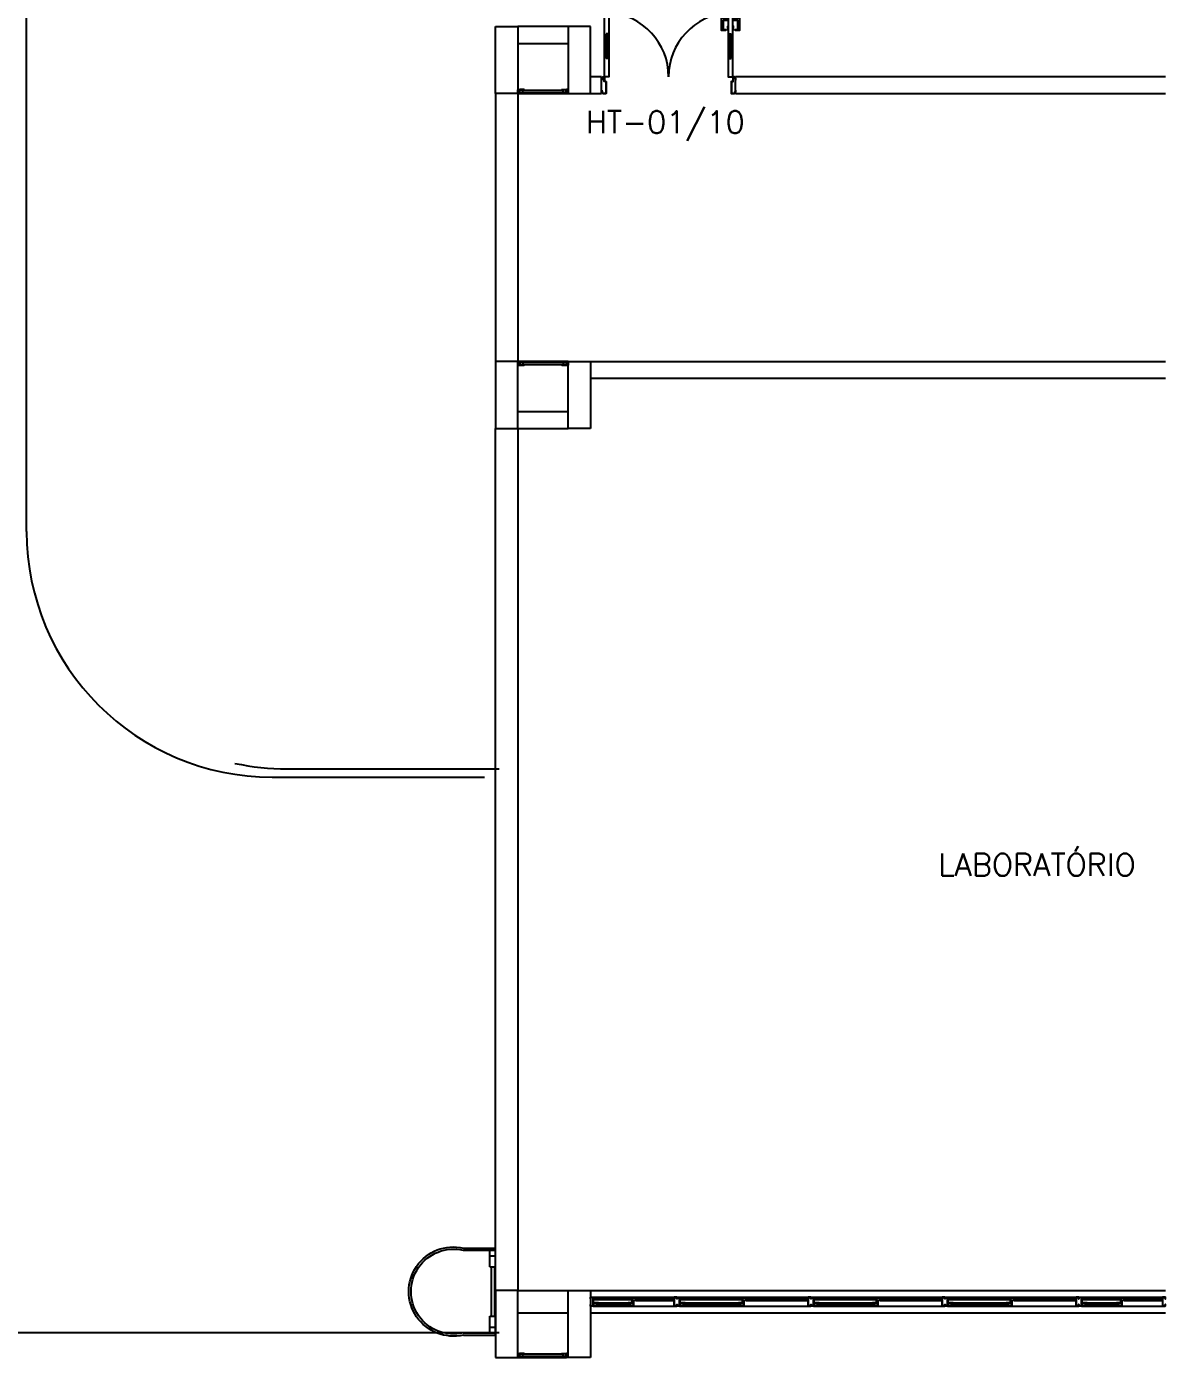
# Model space of a CAD drawing. Header units: millimetres. Extents: x 2686 to 2939, y 1294 to 1441.
# Drawn here: x 2879.67 to 2889.87, y 1388.32 to 1400.25 of the extents above; entities that cross this region are included whole.
import ezdxf

# ---------------------------------------------------------------- set-up
doc = ezdxf.new("R2010")
doc.units = ezdxf.units.MM
for name, color, linetype in [('AR-ALV', 2, 'Continuous'), ('AR-CALÇADA', 1, 'Continuous'), ('AR-ESQ', 1, 'Continuous'), ('AR-ESTC', 3, 'Continuous'), ('AR-PEITORIL', 1, 'Continuous'), ('DT-ESQ-BAGUETE-C', 1, 'Continuous'), ('DT-ESQ-BAGUETE-V', 1, 'Continuous'), ('DT-ESQ-CHAPA DOBRADA-V', 1, 'Continuous'), ('DT-ESQ-PERFIL CADEIRA-C', 2, 'Continuous'), ('DT-ESQ-PERFIL CADEIRA-V', 2, 'Continuous'), ('DT-ESQ-PERFIL U SIMPLES-C', 2, 'Continuous'), ('DT-ESQ-PERFIL U-C', 2, 'Continuous'), ('DT-ESQ-PERFIL U-V', 1, 'Continuous'), ('DT-ESQ-VENEZIANA-C', 1, 'Continuous'), ('DT-ESQ-VENEZIANA-V', 1, 'Continuous'), ('DT-ESQ-VIDRO-C', 2, 'Continuous'), ('DT-TXTMOD', 1, 'Continuous'), ('ENDEREÇO', 2, 'Continuous'), ('EQUIPAMENTO', 2, 'Continuous'), ('fred', 1, 'Continuous'), ('maçaneta', 1, 'Continuous'), ('mov', 1, 'Continuous'), ('PM-PERFIL U-C', 2, 'Continuous'), ('PM-VIDRO', 2, 'Continuous'), ('pm1', 2, 'Continuous'), ('pm2', 2, 'Continuous'), ('TEXTO', 2, 'Continuous')]:
    doc.layers.add(name, color=color, linetype=linetype)
doc.styles.add('S10', font='simplex.shx', dxfattribs={"height": 0.1})
doc.styles.add('UNB-100', font='simplex.shx', dxfattribs={"height": 0.2})
doc.styles.add('UNB1-100', font='simplex.shx', dxfattribs={"height": 0.2})

# ---------------------------------------------------------------- blocks, each defined once
blk = doc.blocks.new('EF40-P')
at = {"layer": 'DT-ESQ-BAGUETE-C', "ltscale": 0.1}
for points in [[(0.073, -0.125), (0.06, -0.125), (0.06, -0.124), (0.073, -0.124, 0.414214), (0.073, -0.123), (0.073, -0.112, 0.414214), (0.073, -0.112), (0.06, -0.112), (0.06, -0.11), (0.073, -0.11, -0.414214), (0.075, -0.112), (0.075, -0.124, -0.414214)], [(0.339, -0.125), (0.352, -0.125), (0.352, -0.124), (0.34, -0.124, -0.414214), (0.339, -0.123), (0.339, -0.112, -0.414214), (0.34, -0.112), (0.352, -0.112), (0.352, -0.11), (0.339, -0.11, 0.414214), (0.337, -0.112), (0.337, -0.124, 0.414214)], [(0.422, -0.08), (0.409, -0.08), (0.409, -0.079), (0.422, -0.079, 0.414214), (0.422, -0.078), (0.422, -0.067, 0.414214), (0.422, -0.067), (0.409, -0.067), (0.409, -0.065), (0.422, -0.065, -0.414214), (0.424, -0.067), (0.424, -0.079, -0.414214)], [(0.702, -0.08), (0.715, -0.08), (0.715, -0.079), (0.702, -0.079, -0.414214), (0.702, -0.078), (0.702, -0.067, -0.414214), (0.702, -0.067), (0.715, -0.067), (0.715, -0.065), (0.702, -0.065, 0.414214), (0.7, -0.067), (0.7, -0.079, 0.414214)], [(0.848, -0.125), (0.835, -0.125), (0.835, -0.124), (0.848, -0.124, 0.414214), (0.848, -0.123), (0.848, -0.112, 0.414214), (0.848, -0.112), (0.835, -0.112), (0.835, -0.11), (0.848, -0.11, -0.414214), (0.85, -0.112), (0.85, -0.124, -0.414214)], [(1.326, -0.125), (1.34, -0.125), (1.34, -0.124), (1.327, -0.124, -0.414214), (1.326, -0.123), (1.326, -0.112, -0.414214), (1.327, -0.112), (1.34, -0.112), (1.34, -0.11), (1.326, -0.11, 0.414214), (1.325, -0.112), (1.325, -0.124, 0.414214)], [(1.41, -0.08), (1.396, -0.08), (1.396, -0.079), (1.409, -0.079, 0.414214), (1.41, -0.078), (1.41, -0.067, 0.414214), (1.409, -0.067), (1.396, -0.067), (1.396, -0.065), (1.41, -0.065, -0.414214), (1.411, -0.067), (1.411, -0.079, -0.414214)], [(1.901, -0.08), (1.915, -0.08), (1.915, -0.079), (1.902, -0.079, -0.414214), (1.901, -0.078), (1.901, -0.067, -0.414214), (1.902, -0.067), (1.915, -0.067), (1.915, -0.065), (1.901, -0.065, 0.414214), (1.9, -0.067), (1.9, -0.079, 0.414214)], [(2.048, -0.125), (2.035, -0.125), (2.035, -0.124), (2.048, -0.124, 0.414214), (2.048, -0.123), (2.048, -0.112, 0.414214), (2.048, -0.112), (2.035, -0.112), (2.035, -0.11), (2.048, -0.11, -0.414214), (2.05, -0.112), (2.05, -0.124, -0.414214)], [(2.526, -0.125), (2.54, -0.125), (2.54, -0.124), (2.527, -0.124, -0.414214), (2.526, -0.123), (2.526, -0.112, -0.414214), (2.527, -0.112), (2.54, -0.112), (2.54, -0.11), (2.526, -0.11, 0.414214), (2.525, -0.112), (2.525, -0.124, 0.414214)], [(2.61, -0.08), (2.596, -0.08), (2.596, -0.079), (2.609, -0.079, 0.414214), (2.61, -0.078), (2.61, -0.067, 0.414214), (2.609, -0.067), (2.596, -0.067), (2.596, -0.065), (2.61, -0.065, -0.414214), (2.611, -0.067), (2.611, -0.079, -0.414214)], [(3.101, -0.08), (3.115, -0.08), (3.115, -0.079), (3.102, -0.079, -0.414214), (3.101, -0.078), (3.101, -0.067, -0.414214), (3.102, -0.067), (3.115, -0.067), (3.115, -0.065), (3.101, -0.065, 0.414214), (3.1, -0.067), (3.1, -0.079, 0.414214)], [(3.248, -0.125), (3.235, -0.125), (3.235, -0.124), (3.248, -0.124, 0.414214), (3.248, -0.123), (3.248, -0.112, 0.414214), (3.248, -0.112), (3.235, -0.112), (3.235, -0.11), (3.248, -0.11, -0.414214), (3.25, -0.112), (3.25, -0.124, -0.414214)], [(3.726, -0.125), (3.74, -0.125), (3.74, -0.124), (3.727, -0.124, -0.414214), (3.726, -0.123), (3.726, -0.112, -0.414214), (3.727, -0.112), (3.74, -0.112), (3.74, -0.11), (3.726, -0.11, 0.414214), (3.725, -0.112), (3.725, -0.124, 0.414214)], [(3.81, -0.08), (3.796, -0.08), (3.796, -0.079), (3.809, -0.079, 0.414214), (3.81, -0.078), (3.81, -0.067, 0.414214), (3.809, -0.067), (3.796, -0.067), (3.796, -0.065), (3.81, -0.065, -0.414214), (3.811, -0.067), (3.811, -0.079, -0.414214)], [(4.301, -0.08), (4.315, -0.08), (4.315, -0.079), (4.302, -0.079, -0.414214), (4.301, -0.078), (4.301, -0.067, -0.414214), (4.302, -0.067), (4.315, -0.067), (4.315, -0.065), (4.301, -0.065, 0.414214), (4.3, -0.067), (4.3, -0.079, 0.414214)], [(4.448, -0.125), (4.435, -0.125), (4.435, -0.124), (4.448, -0.124, 0.414214), (4.448, -0.123), (4.448, -0.112, 0.414214), (4.448, -0.112), (4.435, -0.112), (4.435, -0.11), (4.448, -0.11, -0.414214), (4.45, -0.112), (4.45, -0.124, -0.414214)], [(4.714, -0.125), (4.727, -0.125), (4.727, -0.124), (4.714, -0.124, -0.414214), (4.714, -0.123), (4.714, -0.112, -0.414214), (4.714, -0.112), (4.727, -0.112), (4.727, -0.11), (4.714, -0.11, 0.414214), (4.712, -0.112), (4.712, -0.124, 0.414214)], [(4.797, -0.08), (4.784, -0.08), (4.784, -0.079), (4.797, -0.079, 0.414214), (4.797, -0.078), (4.797, -0.067, 0.414214), (4.797, -0.067), (4.784, -0.067), (4.784, -0.065), (4.797, -0.065, -0.414214), (4.799, -0.067), (4.799, -0.079, -0.414214)], [(5.076, -0.08), (5.09, -0.08), (5.09, -0.079), (5.077, -0.079, -0.414214), (5.076, -0.078), (5.076, -0.067, -0.414214), (5.077, -0.067), (5.09, -0.067), (5.09, -0.065), (5.076, -0.065, 0.414214), (5.075, -0.067), (5.075, -0.079, 0.414214)]]:
    blk.add_lwpolyline(points, format="xyb", close=True, dxfattribs=at)
at = {"layer": 'DT-ESQ-BAGUETE-V', "ltscale": 0.1}
for p, q in [((0.073, -0.11), (0.339, -0.11)), ((0.422, -0.065), (0.702, -0.065)), ((0.848, -0.11), (1.326, -0.11)), ((1.41, -0.065), (1.901, -0.065)), ((2.048, -0.11), (2.526, -0.11)), ((2.61, -0.065), (3.101, -0.065)), ((3.248, -0.11), (3.726, -0.11)), ((3.81, -0.065), (4.301, -0.065)), ((4.448, -0.11), (4.714, -0.11)), ((4.797, -0.065), (5.076, -0.065))]:
    blk.add_line(p, q, dxfattribs=at)
at = {"layer": 'DT-ESQ-CHAPA DOBRADA-V', "ltscale": 0.1}
for p, q in [((0.025, -0.077), (0.374, -0.077)), ((0.025, -0.08), (0.374, -0.08)), ((0.8, -0.077), (1.361, -0.077)), ((0.8, -0.08), (1.361, -0.08)), ((2, -0.077), (2.561, -0.077)), ((2, -0.08), (2.561, -0.08)), ((3.2, -0.077), (3.761, -0.077)), ((3.2, -0.08), (3.761, -0.08)), ((4.4, -0.077), (4.749, -0.077)), ((4.4, -0.08), (4.749, -0.08))]:
    blk.add_line(p, q, dxfattribs=at)
at = {"layer": 'DT-ESQ-PERFIL CADEIRA-C', "ltscale": 0.1}
for p, q in [((0.376, -0.088), (0.422, -0.088)), ((0.75, -0.088), (0.702, -0.088)), ((1.363, -0.088), (1.41, -0.088)), ((1.95, -0.088), (1.901, -0.088)), ((2.563, -0.088), (2.61, -0.088)), ((3.15, -0.088), (3.101, -0.088)), ((3.763, -0.088), (3.81, -0.088)), ((4.35, -0.088), (4.301, -0.088)), ((4.751, -0.088), (4.797, -0.088)), ((5.125, -0.088), (5.076, -0.088)), ((0.025, -0.134), (0.073, -0.134)), ((0.385, -0.134), (0.339, -0.134)), ((0.8, -0.134), (0.848, -0.134)), ((1.373, -0.134), (1.326, -0.134)), ((2, -0.134), (2.048, -0.134)), ((2.573, -0.134), (2.526, -0.134)), ((3.2, -0.134), (3.248, -0.134)), ((3.773, -0.134), (3.726, -0.134)), ((4.4, -0.134), (4.448, -0.134)), ((4.76, -0.134), (4.714, -0.134))]:
    blk.add_line(p, q, dxfattribs=at)
for points in [[(0.073, -0.135), (0.025, -0.135), (0.025, -0.134), (0.06, -0.134, -0.198912), (0.059, -0.133, -0.198913), (0.059, -0.132), (0.059, -0.112, 0.414214), (0.058, -0.112), (0.025, -0.112), (0.025, -0.11), (0.059, -0.11, -0.414214), (0.06, -0.112), (0.06, -0.124), (0.06, -0.125), (0.06, -0.132), (0.073, -0.132, -1)], [(0.339, -0.132, 1), (0.339, -0.135), (0.385, -0.135, 0.414214), (0.387, -0.133), (0.387, -0.112, 0.414214), (0.385, -0.11), (0.354, -0.11, 0.414214), (0.352, -0.112), (0.352, -0.132)], [(0.352, -0.134, 0.198913), (0.354, -0.133, 0.198913), (0.354, -0.132), (0.354, -0.112, -0.414214), (0.354, -0.112), (0.385, -0.112, -0.414214), (0.386, -0.112), (0.386, -0.133, -0.414214), (0.385, -0.134)], [(0.422, -0.087, -1), (0.422, -0.09), (0.376, -0.09, -0.414214), (0.374, -0.088), (0.374, -0.067, -0.414214), (0.376, -0.065), (0.407, -0.065, -0.414214), (0.409, -0.067), (0.409, -0.087)], [(0.409, -0.088, -0.198913), (0.408, -0.088, -0.198913), (0.407, -0.087), (0.407, -0.067, 0.414214), (0.407, -0.067), (0.376, -0.067, 0.414214), (0.375, -0.067), (0.375, -0.088, 0.414214), (0.376, -0.088)], [(0.702, -0.09), (0.75, -0.09), (0.75, -0.088), (0.715, -0.088, 0.198912), (0.716, -0.088, 0.198913), (0.716, -0.087), (0.716, -0.067, -0.414214), (0.717, -0.067), (0.75, -0.067), (0.75, -0.065), (0.716, -0.065, 0.414214), (0.715, -0.067), (0.715, -0.079), (0.715, -0.08), (0.715, -0.087), (0.702, -0.087, 1)], [(0.848, -0.135), (0.8, -0.135), (0.8, -0.134), (0.835, -0.134, -0.198912), (0.834, -0.133, -0.198913), (0.833, -0.132), (0.833, -0.112, 0.414214), (0.833, -0.112), (0.8, -0.112), (0.8, -0.11), (0.833, -0.11, -0.414214), (0.835, -0.112), (0.835, -0.124), (0.835, -0.125), (0.835, -0.132), (0.848, -0.132, -1)], [(1.326, -0.132, 1), (1.326, -0.135), (1.373, -0.135, 0.414214), (1.375, -0.133), (1.375, -0.112, 0.414214), (1.373, -0.11), (1.341, -0.11, 0.414214), (1.34, -0.112), (1.34, -0.132)], [(1.34, -0.134, 0.198913), (1.341, -0.133, 0.198913), (1.341, -0.132), (1.341, -0.112, -0.414214), (1.342, -0.112), (1.373, -0.112, -0.414214), (1.373, -0.112), (1.373, -0.133, -0.414214), (1.373, -0.134)], [(1.41, -0.087, -1), (1.41, -0.09), (1.363, -0.09, -0.414214), (1.361, -0.088), (1.361, -0.067, -0.414214), (1.363, -0.065), (1.395, -0.065, -0.414214), (1.396, -0.067), (1.396, -0.087)], [(1.396, -0.088, -0.198913), (1.395, -0.088, -0.198913), (1.395, -0.087), (1.395, -0.067, 0.414214), (1.394, -0.067), (1.363, -0.067, 0.414214), (1.363, -0.067), (1.363, -0.088, 0.414214), (1.363, -0.088)], [(1.901, -0.09), (1.95, -0.09), (1.95, -0.088), (1.915, -0.088, 0.198912), (1.916, -0.088, 0.198913), (1.916, -0.087), (1.916, -0.067, -0.414214), (1.917, -0.067), (1.95, -0.067), (1.95, -0.065), (1.916, -0.065, 0.414214), (1.915, -0.067), (1.915, -0.079), (1.915, -0.08), (1.915, -0.087), (1.901, -0.087, 1)], [(2.048, -0.135), (2, -0.135), (2, -0.134), (2.035, -0.134, -0.198912), (2.034, -0.133, -0.198913), (2.033, -0.132), (2.033, -0.112, 0.414214), (2.033, -0.112), (2, -0.112), (2, -0.11), (2.033, -0.11, -0.414214), (2.035, -0.112), (2.035, -0.124), (2.035, -0.125), (2.035, -0.132), (2.048, -0.132, -1)], [(2.526, -0.132, 1), (2.526, -0.135), (2.573, -0.135, 0.414214), (2.575, -0.133), (2.575, -0.112, 0.414214), (2.573, -0.11), (2.541, -0.11, 0.414214), (2.54, -0.112), (2.54, -0.132)], [(2.54, -0.134, 0.198913), (2.541, -0.133, 0.198913), (2.541, -0.132), (2.541, -0.112, -0.414214), (2.542, -0.112), (2.573, -0.112, -0.414214), (2.573, -0.112), (2.573, -0.133, -0.414214), (2.573, -0.134)], [(2.61, -0.087, -1), (2.61, -0.09), (2.563, -0.09, -0.414214), (2.561, -0.088), (2.561, -0.067, -0.414214), (2.563, -0.065), (2.595, -0.065, -0.414214), (2.596, -0.067), (2.596, -0.087)], [(2.596, -0.088, -0.198913), (2.595, -0.088, -0.198913), (2.595, -0.087), (2.595, -0.067, 0.414214), (2.594, -0.067), (2.563, -0.067, 0.414214), (2.563, -0.067), (2.563, -0.088, 0.414214), (2.563, -0.088)], [(3.101, -0.09), (3.15, -0.09), (3.15, -0.088), (3.115, -0.088, 0.198912), (3.116, -0.088, 0.198913), (3.116, -0.087), (3.116, -0.067, -0.414214), (3.117, -0.067), (3.15, -0.067), (3.15, -0.065), (3.116, -0.065, 0.414214), (3.115, -0.067), (3.115, -0.079), (3.115, -0.08), (3.115, -0.087), (3.101, -0.087, 1)], [(3.248, -0.135), (3.2, -0.135), (3.2, -0.134), (3.235, -0.134, -0.198912), (3.234, -0.133, -0.198913), (3.233, -0.132), (3.233, -0.112, 0.414214), (3.233, -0.112), (3.2, -0.112), (3.2, -0.11), (3.233, -0.11, -0.414214), (3.235, -0.112), (3.235, -0.124), (3.235, -0.125), (3.235, -0.132), (3.248, -0.132, -1)], [(3.726, -0.132, 1), (3.726, -0.135), (3.773, -0.135, 0.414214), (3.775, -0.133), (3.775, -0.112, 0.414214), (3.773, -0.11), (3.741, -0.11, 0.414214), (3.74, -0.112), (3.74, -0.132)], [(3.74, -0.134, 0.198913), (3.741, -0.133, 0.198913), (3.741, -0.132), (3.741, -0.112, -0.414214), (3.742, -0.112), (3.773, -0.112, -0.414214), (3.773, -0.112), (3.773, -0.133, -0.414214), (3.773, -0.134)], [(3.81, -0.087, -1), (3.81, -0.09), (3.763, -0.09, -0.414214), (3.761, -0.088), (3.761, -0.067, -0.414214), (3.763, -0.065), (3.795, -0.065, -0.414214), (3.796, -0.067), (3.796, -0.087)], [(3.796, -0.088, -0.198913), (3.795, -0.088, -0.198913), (3.795, -0.087), (3.795, -0.067, 0.414214), (3.794, -0.067), (3.763, -0.067, 0.414214), (3.763, -0.067), (3.763, -0.088, 0.414214), (3.763, -0.088)], [(4.301, -0.09), (4.35, -0.09), (4.35, -0.088), (4.315, -0.088, 0.198912), (4.316, -0.088, 0.198913), (4.316, -0.087), (4.316, -0.067, -0.414214), (4.317, -0.067), (4.35, -0.067), (4.35, -0.065), (4.316, -0.065, 0.414214), (4.315, -0.067), (4.315, -0.079), (4.315, -0.08), (4.315, -0.087), (4.301, -0.087, 1)], [(4.448, -0.135), (4.4, -0.135), (4.4, -0.134), (4.435, -0.134, -0.198912), (4.434, -0.133, -0.198913), (4.433, -0.132), (4.433, -0.112, 0.414214), (4.433, -0.112), (4.4, -0.112), (4.4, -0.11), (4.433, -0.11, -0.414214), (4.435, -0.112), (4.435, -0.124), (4.435, -0.125), (4.435, -0.132), (4.448, -0.132, -1)], [(4.714, -0.132, 1), (4.714, -0.135), (4.76, -0.135, 0.414214), (4.762, -0.133), (4.762, -0.112, 0.414214), (4.76, -0.11), (4.729, -0.11, 0.414214), (4.727, -0.112), (4.727, -0.132)], [(4.727, -0.134, 0.198913), (4.729, -0.133, 0.198913), (4.729, -0.132), (4.729, -0.112, -0.414214), (4.729, -0.112), (4.76, -0.112, -0.414214), (4.761, -0.112), (4.761, -0.133, -0.414214), (4.76, -0.134)], [(4.797, -0.087, -1), (4.797, -0.09), (4.751, -0.09, -0.414214), (4.749, -0.088), (4.749, -0.067, -0.414214), (4.751, -0.065), (4.782, -0.065, -0.414214), (4.784, -0.067), (4.784, -0.087)], [(4.784, -0.088, -0.198913), (4.783, -0.088, -0.198913), (4.782, -0.087), (4.782, -0.067, 0.414214), (4.782, -0.067), (4.751, -0.067, 0.414214), (4.75, -0.067), (4.75, -0.088, 0.414214), (4.751, -0.088)], [(5.076, -0.09), (5.125, -0.09), (5.125, -0.088), (5.09, -0.088, 0.198912), (5.091, -0.088, 0.198913), (5.091, -0.087), (5.091, -0.067, -0.414214), (5.092, -0.067), (5.125, -0.067), (5.125, -0.065), (5.091, -0.065, 0.414214), (5.09, -0.067), (5.09, -0.079), (5.09, -0.08), (5.09, -0.087), (5.076, -0.087, 1)]]:
    blk.add_lwpolyline(points, format="xyb", close=True, dxfattribs=at)
at = {"layer": 'DT-ESQ-PERFIL CADEIRA-V', "ltscale": 0.1}
for p, q in [((0.407, -0.09), (0.702, -0.09)), ((1.395, -0.09), (1.901, -0.09)), ((2.595, -0.09), (3.101, -0.09)), ((3.795, -0.09), (4.301, -0.09)), ((4.782, -0.09), (5.076, -0.09)), ((0.073, -0.135), (0.339, -0.135)), ((0.848, -0.135), (1.326, -0.135)), ((2.048, -0.135), (2.526, -0.135)), ((3.248, -0.135), (3.726, -0.135)), ((4.448, -0.135), (4.714, -0.135))]:
    blk.add_line(p, q, dxfattribs=at)
at = {"layer": 'DT-ESQ-PERFIL U SIMPLES-C', "ltscale": 0.1}
for points in [[(0.376, -0.102), (0.384, -0.102), (0.384, -0.1), (0.376, -0.1, -0.414214), (0.375, -0.1), (0.375, -0.092, -0.414214), (0.376, -0.091), (0.384, -0.091), (0.384, -0.09), (0.376, -0.09, 0.414214), (0.374, -0.092), (0.374, -0.1, 0.414214)], [(0.385, -0.098), (0.377, -0.098), (0.377, -0.1), (0.385, -0.1, -0.414214), (0.386, -0.1), (0.386, -0.108, -0.414214), (0.385, -0.109), (0.377, -0.109), (0.377, -0.11), (0.385, -0.11, 0.414214), (0.387, -0.108), (0.387, -0.1, 0.414214)], [(1.363, -0.102), (1.371, -0.102), (1.371, -0.1), (1.363, -0.1, -0.414214), (1.363, -0.1), (1.363, -0.092, -0.414214), (1.363, -0.091), (1.371, -0.091), (1.371, -0.09), (1.363, -0.09, 0.414214), (1.361, -0.092), (1.361, -0.1, 0.414214)], [(1.373, -0.098), (1.365, -0.098), (1.365, -0.1), (1.373, -0.1, -0.414214), (1.373, -0.1), (1.373, -0.108, -0.414214), (1.373, -0.109), (1.365, -0.109), (1.365, -0.11), (1.373, -0.11, 0.414214), (1.375, -0.108), (1.375, -0.1, 0.414214)], [(2.563, -0.102), (2.571, -0.102), (2.571, -0.1), (2.563, -0.1, -0.414214), (2.563, -0.1), (2.563, -0.092, -0.414214), (2.563, -0.091), (2.571, -0.091), (2.571, -0.09), (2.563, -0.09, 0.414214), (2.561, -0.092), (2.561, -0.1, 0.414214)], [(2.573, -0.098), (2.565, -0.098), (2.565, -0.1), (2.573, -0.1, -0.414214), (2.573, -0.1), (2.573, -0.108, -0.414214), (2.573, -0.109), (2.565, -0.109), (2.565, -0.11), (2.573, -0.11, 0.414214), (2.575, -0.108), (2.575, -0.1, 0.414214)], [(3.763, -0.102), (3.771, -0.102), (3.771, -0.1), (3.763, -0.1, -0.414214), (3.763, -0.1), (3.763, -0.092, -0.414214), (3.763, -0.091), (3.771, -0.091), (3.771, -0.09), (3.763, -0.09, 0.414214), (3.761, -0.092), (3.761, -0.1, 0.414214)], [(3.773, -0.098), (3.765, -0.098), (3.765, -0.1), (3.773, -0.1, -0.414214), (3.773, -0.1), (3.773, -0.108, -0.414214), (3.773, -0.109), (3.765, -0.109), (3.765, -0.11), (3.773, -0.11, 0.414214), (3.775, -0.108), (3.775, -0.1, 0.414214)], [(4.751, -0.102), (4.759, -0.102), (4.759, -0.1), (4.751, -0.1, -0.414214), (4.75, -0.1), (4.75, -0.092, -0.414214), (4.751, -0.091), (4.759, -0.091), (4.759, -0.09), (4.751, -0.09, 0.414214), (4.749, -0.092), (4.749, -0.1, 0.414214)], [(4.76, -0.098), (4.752, -0.098), (4.752, -0.1), (4.76, -0.1, -0.414214), (4.761, -0.1), (4.761, -0.108, -0.414214), (4.76, -0.109), (4.752, -0.109), (4.752, -0.11), (4.76, -0.11, 0.414214), (4.762, -0.108), (4.762, -0.1, 0.414214)]]:
    blk.add_lwpolyline(points, format="xyb", close=True, dxfattribs=at)
at = {"layer": 'DT-ESQ-PERFIL U-C', "ltscale": 0.1}
for points in [[(0, -0.062, -0.414214), (0.001, -0.06), (0.023, -0.06, -0.414214), (0.025, -0.062), (0.025, -0.139, -0.414214), (0.023, -0.14), (0.001, -0.14, -0.414214), (0, -0.139), (0, -0.125), (0.001, -0.125), (0.001, -0.138, 0.414214), (0.002, -0.139), (0.023, -0.139, 0.414214), (0.023, -0.138), (0.023, -0.062, 0.414214), (0.023, -0.062), (0.002, -0.062, 0.414214), (0.001, -0.062), (0.001, -0.075), (0, -0.075)], [(0.775, -0.062, 0.414214), (0.773, -0.06), (0.751, -0.06, 0.414214), (0.75, -0.062), (0.75, -0.139, 0.414214), (0.751, -0.14), (0.773, -0.14, 0.414214), (0.775, -0.139), (0.775, -0.125), (0.773, -0.125), (0.773, -0.138, -0.414214), (0.773, -0.139), (0.752, -0.139, -0.414214), (0.751, -0.138), (0.751, -0.062, -0.414214), (0.752, -0.062), (0.773, -0.062, -0.414214), (0.773, -0.062), (0.773, -0.075), (0.775, -0.075)], [(0.775, -0.062, -0.414214), (0.776, -0.06), (0.798, -0.06, -0.414214), (0.8, -0.062), (0.8, -0.139, -0.414214), (0.798, -0.14), (0.776, -0.14, -0.414214), (0.775, -0.139), (0.775, -0.125), (0.776, -0.125), (0.776, -0.138, 0.414214), (0.777, -0.139), (0.798, -0.139, 0.414214), (0.798, -0.138), (0.798, -0.062, 0.414214), (0.798, -0.062), (0.777, -0.062, 0.414214), (0.776, -0.062), (0.776, -0.075), (0.775, -0.075)], [(1.975, -0.062, 0.414214), (1.973, -0.06), (1.951, -0.06, 0.414214), (1.95, -0.062), (1.95, -0.139, 0.414214), (1.951, -0.14), (1.973, -0.14, 0.414214), (1.975, -0.139), (1.975, -0.125), (1.973, -0.125), (1.973, -0.138, -0.414214), (1.973, -0.139), (1.952, -0.139, -0.414214), (1.951, -0.138), (1.951, -0.062, -0.414214), (1.952, -0.062), (1.973, -0.062, -0.414214), (1.973, -0.062), (1.973, -0.075), (1.975, -0.075)], [(1.975, -0.062, -0.414214), (1.976, -0.06), (1.998, -0.06, -0.414214), (2, -0.062), (2, -0.139, -0.414214), (1.998, -0.14), (1.976, -0.14, -0.414214), (1.975, -0.139), (1.975, -0.125), (1.976, -0.125), (1.976, -0.138, 0.414214), (1.977, -0.139), (1.998, -0.139, 0.414214), (1.998, -0.138), (1.998, -0.062, 0.414214), (1.998, -0.062), (1.977, -0.062, 0.414214), (1.976, -0.062), (1.976, -0.075), (1.975, -0.075)], [(3.175, -0.062, 0.414214), (3.173, -0.06), (3.151, -0.06, 0.414214), (3.15, -0.062), (3.15, -0.139, 0.414214), (3.151, -0.14), (3.173, -0.14, 0.414214), (3.175, -0.139), (3.175, -0.125), (3.173, -0.125), (3.173, -0.138, -0.414214), (3.173, -0.139), (3.152, -0.139, -0.414214), (3.151, -0.138), (3.151, -0.062, -0.414214), (3.152, -0.062), (3.173, -0.062, -0.414214), (3.173, -0.062), (3.173, -0.075), (3.175, -0.075)], [(3.175, -0.062, -0.414214), (3.176, -0.06), (3.198, -0.06, -0.414214), (3.2, -0.062), (3.2, -0.139, -0.414214), (3.198, -0.14), (3.176, -0.14, -0.414214), (3.175, -0.139), (3.175, -0.125), (3.176, -0.125), (3.176, -0.138, 0.414214), (3.177, -0.139), (3.198, -0.139, 0.414214), (3.198, -0.138), (3.198, -0.062, 0.414214), (3.198, -0.062), (3.177, -0.062, 0.414214), (3.176, -0.062), (3.176, -0.075), (3.175, -0.075)], [(4.375, -0.062, 0.414214), (4.373, -0.06), (4.351, -0.06, 0.414214), (4.35, -0.062), (4.35, -0.139, 0.414214), (4.351, -0.14), (4.373, -0.14, 0.414214), (4.375, -0.139), (4.375, -0.125), (4.373, -0.125), (4.373, -0.138, -0.414214), (4.373, -0.139), (4.352, -0.139, -0.414214), (4.351, -0.138), (4.351, -0.062, -0.414214), (4.352, -0.062), (4.373, -0.062, -0.414214), (4.373, -0.062), (4.373, -0.075), (4.375, -0.075)], [(4.375, -0.062, -0.414214), (4.376, -0.06), (4.398, -0.06, -0.414214), (4.4, -0.062), (4.4, -0.139, -0.414214), (4.398, -0.14), (4.376, -0.14, -0.414214), (4.375, -0.139), (4.375, -0.125), (4.376, -0.125), (4.376, -0.138, 0.414214), (4.377, -0.139), (4.398, -0.139, 0.414214), (4.398, -0.138), (4.398, -0.062, 0.414214), (4.398, -0.062), (4.377, -0.062, 0.414214), (4.376, -0.062), (4.376, -0.075), (4.375, -0.075)], [(5.15, -0.062, 0.414214), (5.148, -0.06), (5.126, -0.06, 0.414214), (5.125, -0.062), (5.125, -0.139, 0.414214), (5.126, -0.14), (5.148, -0.14, 0.414214), (5.15, -0.139), (5.15, -0.125), (5.148, -0.125), (5.148, -0.138, -0.414214), (5.148, -0.139), (5.127, -0.139, -0.414214), (5.126, -0.138), (5.126, -0.062, -0.414214), (5.127, -0.062), (5.148, -0.062, -0.414214), (5.148, -0.062), (5.148, -0.075), (5.15, -0.075)]]:
    blk.add_lwpolyline(points, format="xyb", close=True, dxfattribs=at)
at = {"layer": 'DT-ESQ-PERFIL U-V', "ltscale": 0.1}
for p, q in [((0.023, -0.06), (0.751, -0.06)), ((0.798, -0.06), (1.951, -0.06)), ((1.998, -0.06), (3.151, -0.06)), ((3.198, -0.06), (4.351, -0.06)), ((4.398, -0.06), (5.126, -0.06)), ((0.023, -0.14), (0.751, -0.14)), ((0.798, -0.14), (1.951, -0.14)), ((1.998, -0.14), (3.151, -0.14)), ((3.198, -0.14), (4.351, -0.14)), ((4.398, -0.14), (5.126, -0.14))]:
    blk.add_line(p, q, dxfattribs=at)
at = {"layer": 'DT-ESQ-VIDRO-C', "ltscale": 0.1}
for points in [[(0.713, -0.085), (0.713, -0.082), (0.412, -0.082), (0.412, -0.085)], [(1.912, -0.085), (1.912, -0.082), (1.399, -0.082), (1.399, -0.085)], [(3.112, -0.085), (3.112, -0.082), (2.599, -0.082), (2.599, -0.085)], [(4.312, -0.085), (4.312, -0.082), (3.799, -0.082), (3.799, -0.085)], [(5.087, -0.085), (5.087, -0.082), (4.786, -0.082), (4.786, -0.085)], [(0.063, -0.13), (0.063, -0.127), (0.349, -0.127), (0.349, -0.13)], [(0.838, -0.13), (0.838, -0.127), (1.337, -0.127), (1.337, -0.13)], [(2.038, -0.13), (2.038, -0.127), (2.537, -0.127), (2.537, -0.13)], [(3.238, -0.13), (3.238, -0.127), (3.737, -0.127), (3.737, -0.13)], [(4.438, -0.13), (4.438, -0.127), (4.724, -0.127), (4.724, -0.13)]]:
    blk.add_lwpolyline(points, close=True, dxfattribs=at)
at = {"layer": 'DT-TXTMOD', "ltscale": 0.1, "style": 'S10', "flags": 3}
for tag, p in [('M01', (0.025, -0.28)), ('M02', (0.325, -0.28)), ('M03', (0.627, -0.28)), ('M04', (0.929, -0.28)), ('M05', (1.231, -0.28)), ('M06', (1.532, -0.28)), ('M07', (1.834, -0.28)), ('M08', (2.136, -0.28)), ('M09', (2.438, -0.28)), ('M10', (2.739, -0.28)), ('M11', (3.041, -0.28)), ('M12', (3.343, -0.28)), ('M13', (3.645, -0.28)), ('M14', (3.946, -0.28)), ('M15', (4.248, -0.28)), ('M16', (4.55, -0.28)), ('M17', (4.852, -0.28))]:
    blk.add_attdef(tag, p, '', height=0.1, dxfattribs=at)
blk = doc.blocks.new('EF01-P')
at = {"layer": 'DT-ESQ-BAGUETE-C', "ltscale": 0.1}
for points in [[(0.002, 0.035), (0.015, 0.035), (0.015, 0.033), (0.002, 0.033), (0.002, 0.005), (0.015, 0.005), (0.015, 0.004), (0.002, 0.004, -0.414214), (0, 0.005), (0, 0.033, -0.414214)], [(0.448, 0.035), (0.435, 0.035), (0.435, 0.033), (0.448, 0.033), (0.448, 0.005), (0.435, 0.005), (0.435, 0.004), (0.448, 0.004, 0.414214), (0.45, 0.005), (0.45, 0.033, 0.414214)]]:
    blk.add_lwpolyline(points, format="xyb", close=True, dxfattribs=at)
at = {"layer": 'DT-ESQ-PERFIL CADEIRA-C', "ltscale": 0.1}
for points in [[(0.01, 0.002), (0.01, 0.003), (0.002, 0.003, 1), (0.002, 0), (0.015, 0, 0.414214), (0.016, 0.002), (0.016, 0.033), (0.043, 0.033)], [(0.043, 0.006), (0.018, 0.006), (0.018, 0.016), (0.016, 0.016), (0.016, 0.006, 0.414214), (0.018, 0.005), (0.043, 0.005), (0.056, 0.005, 1), (0.056, 0.008), (0.043, 0.008), (0.043, 0.02), (0.043, 0.032), (0.056, 0.032, 1), (0.056, 0.035), (0.043, 0.035), (0.016, 0.035, 0.414214), (0.015, 0.033), (0.015, 0.002), (0.002, 0.002)], [(0.041, 0.02), (0.041, 0.032, -0.414214), (0.043, 0.033), (0.056, 0.033)], [(0.041, 0.02), (0.041, 0.008, 0.414214), (0.043, 0.006), (0.056, 0.006)], [(0.407, 0.006), (0.432, 0.006), (0.432, 0.016), (0.433, 0.016), (0.433, 0.006, -0.414214), (0.432, 0.005), (0.407, 0.005), (0.394, 0.005, -1), (0.394, 0.008), (0.407, 0.008), (0.407, 0.02), (0.407, 0.032), (0.394, 0.032, -1), (0.394, 0.035), (0.407, 0.035), (0.433, 0.035, -0.414214), (0.435, 0.033), (0.435, 0.002), (0.448, 0.002)], [(0.408, 0.02), (0.408, 0.032, 0.414214), (0.407, 0.033), (0.394, 0.033)], [(0.408, 0.02), (0.408, 0.008, -0.414214), (0.407, 0.006), (0.394, 0.006)], [(0.44, 0.002), (0.44, 0.003), (0.448, 0.003, -1), (0.448, 0), (0.435, 0, -0.414214), (0.433, 0.002), (0.433, 0.033), (0.407, 0.033)]]:
    blk.add_lwpolyline(points, format="xyb", dxfattribs=at)
at = {"layer": 'DT-ESQ-PERFIL CADEIRA-V', "ltscale": 0.1}
blk.add_line((0.015, 0), (0.435, 0), dxfattribs=at)
at = {"layer": 'DT-ESQ-VENEZIANA-C', "ltscale": 0.1}
for p, q in [((0.043, 0.011), (0.407, 0.011)), ((0.043, 0.009), (0.407, 0.009))]:
    blk.add_line(p, q, dxfattribs=at)
at = {"layer": 'DT-ESQ-VENEZIANA-V', "ltscale": 0.1}
blk.add_line((0.043, 0.031), (0.407, 0.031), dxfattribs=at)
blk = doc.blocks.new('EF01C-P')
at = {"layer": 'DT-ESQ-BAGUETE-C', "ltscale": 0.1}
for points in [[(0.002, 0.035), (0.015, 0.035), (0.015, 0.033), (0.002, 0.033), (0.002, 0.005), (0.015, 0.005), (0.015, 0.004), (0.002, 0.004, -0.414214), (0, 0.005), (0, 0.033, -0.414214)], [(0.448, 0.035), (0.435, 0.035), (0.435, 0.033), (0.448, 0.033), (0.448, 0.005), (0.435, 0.005), (0.435, 0.004), (0.448, 0.004, 0.414214), (0.45, 0.005), (0.45, 0.033, 0.414214)]]:
    blk.add_lwpolyline(points, format="xyb", close=True, dxfattribs=at)
at = {"layer": 'DT-ESQ-PERFIL CADEIRA-C', "ltscale": 0.1}
for points in [[(0.01, 0.002), (0.01, 0.003), (0.002, 0.003, 1), (0.002, 0), (0.015, 0, 0.414214), (0.016, 0.002), (0.016, 0.033), (0.043, 0.033)], [(0.043, 0.006), (0.018, 0.006), (0.018, 0.016), (0.016, 0.016), (0.016, 0.006, 0.414214), (0.018, 0.005), (0.043, 0.005), (0.056, 0.005, 1), (0.056, 0.008), (0.043, 0.008), (0.043, 0.02), (0.043, 0.032), (0.056, 0.032, 1), (0.056, 0.035), (0.043, 0.035), (0.016, 0.035, 0.414214), (0.015, 0.033), (0.015, 0.002), (0.002, 0.002)], [(0.041, 0.02), (0.041, 0.032, -0.414214), (0.043, 0.033), (0.056, 0.033)], [(0.041, 0.02), (0.041, 0.008, 0.414214), (0.043, 0.006), (0.056, 0.006)], [(0.407, 0.006), (0.432, 0.006), (0.432, 0.016), (0.433, 0.016), (0.433, 0.006, -0.414214), (0.432, 0.005), (0.407, 0.005), (0.394, 0.005, -1), (0.394, 0.008), (0.407, 0.008), (0.407, 0.02), (0.407, 0.032), (0.394, 0.032, -1), (0.394, 0.035), (0.407, 0.035), (0.433, 0.035, -0.414214), (0.435, 0.033), (0.435, 0.002), (0.448, 0.002)], [(0.408, 0.02), (0.408, 0.032, 0.414214), (0.407, 0.033), (0.394, 0.033)], [(0.408, 0.02), (0.408, 0.008, -0.414214), (0.407, 0.006), (0.394, 0.006)], [(0.44, 0.002), (0.44, 0.003), (0.448, 0.003, -1), (0.448, 0), (0.435, 0, -0.414214), (0.433, 0.002), (0.433, 0.033), (0.407, 0.033)]]:
    blk.add_lwpolyline(points, format="xyb", dxfattribs=at)
at = {"layer": 'DT-ESQ-PERFIL CADEIRA-V', "ltscale": 0.1}
blk.add_line((0.015, 0), (0.435, 0), dxfattribs=at)
at = {"layer": 'DT-ESQ-VENEZIANA-C', "ltscale": 0.1}
for p, q in [((0.043, 0.011), (0.407, 0.011)), ((0.043, 0.009), (0.407, 0.009))]:
    blk.add_line(p, q, dxfattribs=at)
at = {"layer": 'DT-ESQ-VENEZIANA-V', "ltscale": 0.1}
blk.add_line((0.043, 0.031), (0.407, 0.031), dxfattribs=at)
at = {"layer": 'DT-TXTMOD', "ltscale": 0.1, "style": 'S10', "flags": 3}
blk.add_attdef('EF01C', (0.021, -0.14), '', height=0.1, dxfattribs=at)
blk = doc.blocks.new('marco-d')
at = {"layer": 'PM-PERFIL U-C'}
for p, q in [((-0.013, 0), (-0.001, 0)), ((-0.025, -0.03), (-0.025, -0.011)), ((-0.023, -0.03), (-0.025, -0.03)), ((-0.023, -0.01), (-0.015, -0.01)), ((-0.014, -0.012), (-0.023, -0.012)), ((-0.023, -0.012), (-0.023, -0.03)), ((-0.015, -0.01), (-0.015, -0.001)), ((-0.002, -0.002), (-0.013, -0.002)), ((-0.013, -0.002), (-0.013, -0.01)), ((-0.002, -0.041), (-0.002, -0.002)), ((0.013, -0.043), (-0.001, -0.043)), ((0, -0.001), (0, -0.041)), ((0.013, -0.041), (0, -0.041)), ((0.013, -0.043), (0.013, -0.148)), ((0.015, -0.042), (0.015, -0.148)), ((-0.025, -0.138), (-0.025, -0.12)), ((-0.025, -0.12), (-0.023, -0.12)), ((-0.023, -0.12), (-0.023, -0.138)), ((-0.023, -0.138), (-0.014, -0.138)), ((-0.015, -0.14), (-0.023, -0.14)), ((-0.015, -0.148), (-0.015, -0.14)), ((-0.013, -0.139), (-0.013, -0.148)), ((-0.013, -0.148), (0.013, -0.148)), ((0.013, -0.15), (-0.013, -0.15))]:
    blk.add_line(p, q, dxfattribs=at)
for centre, start, end in [((-0.013, -0.001), 90, 180), ((-0.001, -0.001), 360, 90), ((-0.023, -0.011), 90, 180), ((-0.014, -0.01), 270, 0), ((-0.001, -0.041), 180, 270), ((0.013, -0.042), 0, 90), ((-0.023, -0.138), 180, 270), ((-0.013, -0.148), 180, 270), ((-0.014, -0.139), 0, 90), ((0.013, -0.148), 269.9386, 0)]:
    blk.add_arc(centre, 0.0015, start, end, dxfattribs=at)
blk = doc.blocks.new('marco-e')
at = {"layer": 'PM-PERFIL U-C'}
for p, q in [((-0.015, -0.043), (-0.015, -0.149)), ((-0.013, -0.041), (0, -0.041)), ((-0.013, -0.043), (0.001, -0.043)), ((-0.013, -0.043), (-0.013, -0.148)), ((0, -0.002), (0, -0.041)), ((0.014, 0), (0.002, 0)), ((0.002, -0.042), (0.002, -0.002)), ((0.002, -0.002), (0.013, -0.002)), ((0.013, -0.002), (0.013, -0.011)), ((0.015, -0.01), (0.015, -0.002)), ((0.024, -0.01), (0.015, -0.01)), ((0.015, -0.012), (0.023, -0.012)), ((0.023, -0.012), (0.023, -0.03)), ((0.023, -0.03), (0.025, -0.03)), ((0.025, -0.03), (0.025, -0.012)), ((0.013, -0.148), (-0.013, -0.148)), ((-0.013, -0.15), (0.014, -0.15)), ((0.013, -0.14), (0.013, -0.148)), ((0.023, -0.138), (0.015, -0.138)), ((0.015, -0.14), (0.024, -0.14)), ((0.015, -0.149), (0.015, -0.14)), ((0.025, -0.12), (0.023, -0.12)), ((0.023, -0.12), (0.023, -0.138)), ((0.025, -0.139), (0.025, -0.12))]:
    blk.add_line(p, q, dxfattribs=at)
for centre, start, end in [((-0.013, -0.043), 90, 180), ((0.002, -0.002), 90, 180), ((0.001, -0.042), 270, 0), ((0.015, -0.011), 180, 270), ((0.014, -0.002), 0, 90), ((0.024, -0.012), 0, 90), ((-0.013, -0.149), 180, 270.0614), ((0.015, -0.14), 90, 180), ((0.014, -0.149), 270, 0), ((0.024, -0.139), 270, 0)]:
    blk.add_arc(centre, 0.0015, start, end, dxfattribs=at)
blk = doc.blocks.new('PM6V')
at = {"layer": 'maçaneta'}
for points in [[(1.075, 0.675), (1.13, 0.675), (1.13, 0.655), (1.091, 0.655, 0.414214), (1.09, 0.654), (1.09, 0.575), (1.11, 0.575), (1.11, 0.565), (1.075, 0.565)], [(1.18, 0.675), (1.235, 0.675), (1.235, 0.565), (1.2, 0.565), (1.2, 0.575), (1.22, 0.575), (1.22, 0.654, 0.414214), (1.218, 0.655), (1.18, 0.655)]]:
    blk.add_lwpolyline(points, format="xyb", close=True, dxfattribs=at)
for points in [[(1.13, 0.565), (1.13, 0.605), (1.135, 0.605), (1.135, 0.565)], [(1.18, 0.565), (1.18, 0.605), (1.175, 0.605), (1.175, 0.565)]]:
    blk.add_lwpolyline(points, close=True, dxfattribs=at)
at = {"layer": 'mov'}
for centre, start, end in [((0.025, 0.151), 359.8606, 86.0112), ((1.175, 0.151), 93.9888, 180.1394)]:
    blk.add_arc(centre, 0.575, start, end, dxfattribs=at)
at = {"layer": 'PM-VIDRO'}
for p, q in [((0.04, 0.325), (0.04, 0.525)), ((0.05, 0.525), (0.05, 0.325)), ((1.15, 0.525), (1.15, 0.325)), ((1.16, 0.325), (1.16, 0.525))]:
    blk.add_line(p, q, dxfattribs=at)
at = {"layer": 'pm1'}
for p, q in [((0.04, 0.525), (0.025, 0.525)), ((0.065, 0.535), (0.04, 0.535)), ((0.04, 0.525), (0.04, 0.535)), ((0.05, 0.535), (0.05, 0.525)), ((0.065, 0.525), (0.05, 0.525)), ((0.065, 0.535), (0.065, 0.525)), ((1.135, 0.535), (1.135, 0.525)), ((1.135, 0.535), (1.16, 0.535)), ((1.135, 0.525), (1.15, 0.525)), ((1.15, 0.535), (1.15, 0.525)), ((1.16, 0.525), (1.16, 0.535)), ((1.16, 0.525), (1.175, 0.525)), ((0.04, 0.325), (0.025, 0.325)), ((0.04, 0.315), (0.04, 0.325)), ((0.065, 0.315), (0.04, 0.315)), ((0.065, 0.325), (0.05, 0.325)), ((0.05, 0.325), (0.05, 0.315)), ((0.065, 0.325), (0.065, 0.315)), ((1.135, 0.325), (1.135, 0.315)), ((1.135, 0.325), (1.15, 0.325)), ((1.135, 0.315), (1.16, 0.315)), ((1.15, 0.325), (1.15, 0.315)), ((1.16, 0.315), (1.16, 0.325)), ((1.16, 0.325), (1.175, 0.325))]:
    blk.add_line(p, q, dxfattribs=at)
for points in [[(0.025, 0.525), (0.025, 0.725), (0.065, 0.725), (0.065, 0.525)], [(1.175, 0.525), (1.175, 0.725), (1.135, 0.725), (1.135, 0.525)], [(0.065, 0.325), (0.065, 0.15), (0.025, 0.15), (0.025, 0.325)], [(1.135, 0.325), (1.135, 0.15), (1.175, 0.15), (1.175, 0.325)]]:
    blk.add_lwpolyline(points, dxfattribs=at)
at = {"layer": 'pm2'}
for p, q in [((0.025, 0.325), (0.025, 0.525)), ((0.065, 0.525), (0.065, 0.325)), ((1.135, 0.525), (1.135, 0.325)), ((1.175, 0.325), (1.175, 0.525))]:
    blk.add_line(p, q, dxfattribs=at)
at = {"layer": 'pm1'}
for name, p in [('marco-d', (0.025, 0.15)), ('marco-e', (1.175, 0.15))]:
    blk.add_blockref(name, p, dxfattribs=at)
blk = doc.blocks.new('escada tipo marinheiro')
at = {"layer": 'EQUIPAMENTO'}
for p, q in [((-0.338, 0.01), (-0.05, 0.01)), ((-0.05, 0.01), (-0.05, -0.16)), ((-0.34, -0.01), (-0.05, -0.01)), ((-0.1, -0.01), (-0.1, -0.16)), ((-0.1, -0.06), (-0.05, -0.06)), ((-0.1, -0.16), (-0.05, -0.16)), ((-0.09, -0.6), (-0.09, -0.16)), ((-0.06, -0.6), (-0.06, -0.16)), ((-0.1, -0.6), (-0.05, -0.6)), ((-0.1, -0.6), (-0.1, -0.75)), ((-0.1, -0.7), (-0.05, -0.7)), ((-0.05, -0.6), (-0.05, -0.77)), ((-0.34, -0.75), (-0.05, -0.75)), ((-0.338, -0.77), (-0.05, -0.77))]:
    blk.add_line(p, q, dxfattribs=at)
for radius, start, end in [(0.4, 77.1777, 282.8223), (0.38, 76.8427, 283.1573)]:
    blk.add_arc((-0.427, -0.38), radius, start, end, dxfattribs=at)

msp = doc.modelspace()

# ---------------------------------------------------------------- linework, layer by layer
at = {"layer": 'AR-ALV'}
for p, q in [((2884.521, 1400.25), (2884.071, 1400.25)), ((2884.071, 1400.1), (2884.521, 1400.1)), ((2884.821, 1399.8), (2884.721, 1399.8)), ((2884.821, 1399.65), (2884.821, 1399.8)), ((2889.871, 1399.8), (2886.021, 1399.8)), ((2886.021, 1399.65), (2886.021, 1399.8)), ((2883.871, 1399.65), (2883.871, 1397.25)), ((2884.071, 1399.65), (2884.071, 1397.25)), ((2884.721, 1399.65), (2884.821, 1399.65)), ((2886.021, 1399.65), (2889.871, 1399.65)), ((2884.721, 1397.25), (2889.871, 1397.25)), ((2884.721, 1397.1), (2889.871, 1397.1)), ((2884.071, 1396.8), (2884.521, 1396.8)), ((2883.871, 1388.925), (2883.871, 1396.65)), ((2884.071, 1396.65), (2884.071, 1388.925)), ((2884.071, 1396.65), (2884.521, 1396.65)), ((2884.071, 1388.925), (2884.521, 1388.925)), ((2884.071, 1388.725), (2884.521, 1388.725))]:
    msp.add_line(p, q, dxfattribs=at)
at = {"layer": 'AR-CALÇADA'}
for p, q in [((2879.671, 1395.725), (2879.671, 1433.85)), ((2882.003, 1393.598), (2883.903, 1393.598)), ((2881.871, 1393.525), (2883.771, 1393.525))]:
    msp.add_line(p, q, dxfattribs=at)
for centre, start in [((2881.871, 1395.725), 180), ((2882.003, 1395.798), 257.7613)]:
    msp.add_arc(centre, 2.2, start, 270, dxfattribs=at)
at = {"layer": 'AR-ESTC'}
for p, q in [((2883.871, 1399.65), (2883.871, 1400.25)), ((2883.871, 1400.25), (2884.071, 1400.25)), ((2884.071, 1400.25), (2884.071, 1399.65)), ((2884.721, 1400.25), (2884.521, 1400.25)), ((2884.521, 1400.25), (2884.521, 1399.65)), ((2884.721, 1399.65), (2884.721, 1400.25)), ((2884.071, 1399.65), (2883.871, 1399.65)), ((2884.521, 1399.65), (2884.721, 1399.65)), ((2884.071, 1397.25), (2883.871, 1397.25)), ((2883.871, 1397.25), (2883.871, 1396.65)), ((2884.071, 1396.65), (2884.071, 1397.25)), ((2884.521, 1397.25), (2884.721, 1397.25)), ((2884.521, 1396.65), (2884.521, 1397.25)), ((2884.721, 1397.25), (2884.721, 1396.65)), ((2883.871, 1396.65), (2884.071, 1396.65)), ((2884.721, 1396.65), (2884.521, 1396.65)), ((2884.071, 1388.925), (2883.871, 1388.925)), ((2883.871, 1388.925), (2883.871, 1388.325)), ((2884.071, 1388.325), (2884.071, 1388.925)), ((2884.521, 1388.925), (2884.721, 1388.925)), ((2884.521, 1388.325), (2884.521, 1388.925)), ((2884.721, 1388.925), (2884.721, 1388.325)), ((2883.871, 1388.325), (2884.071, 1388.325)), ((2884.721, 1388.325), (2884.521, 1388.325))]:
    msp.add_line(p, q, dxfattribs=at)
at = {"layer": 'AR-PEITORIL'}
for p, q in [((2884.721, 1388.925), (2889.871, 1388.925)), ((2884.721, 1388.725), (2889.871, 1388.725))]:
    msp.add_line(p, q, dxfattribs=at)
at = {"layer": 'fred'}
msp.add_line((2871.106, 1388.549), (2883.903, 1388.549), dxfattribs=at)

# ---------------------------------------------------------------- block references
msp.add_blockref('PM6V', (2884.821, 1399.65))
at = {"layer": 'AR-ESQ'}
for name, p in [('EF01-P', (2884.071, 1399.65)), ('EF40-P', (2884.721, 1388.925)), ('EF01C-P', (2884.071, 1388.325))]:
    msp.add_blockref(name, p, dxfattribs=at)
at = {"layer": 'AR-ESQ', "rotation": 180}
msp.add_blockref('EF01-P', (2884.521, 1397.25), dxfattribs=at)
at = {"layer": 'EQUIPAMENTO', "xscale": -1, "rotation": 180}
msp.add_blockref('escada tipo marinheiro', (2883.921, 1388.535), dxfattribs=at)

# ---------------------------------------------------------------- texts
at = {"layer": 'ENDEREÇO', "style": 'UNB1-100'}
msp.add_text('HT-01/10', height=0.2, dxfattribs=at).set_placement((2884.68, 1399.294))
at = {"layer": 'TEXTO', "style": 'UNB-100'}
msp.add_text('LABORATÓRIO', height=0.2, dxfattribs=at).set_placement((2887.838, 1392.639))

doc.saveas('drawing.dxf')
